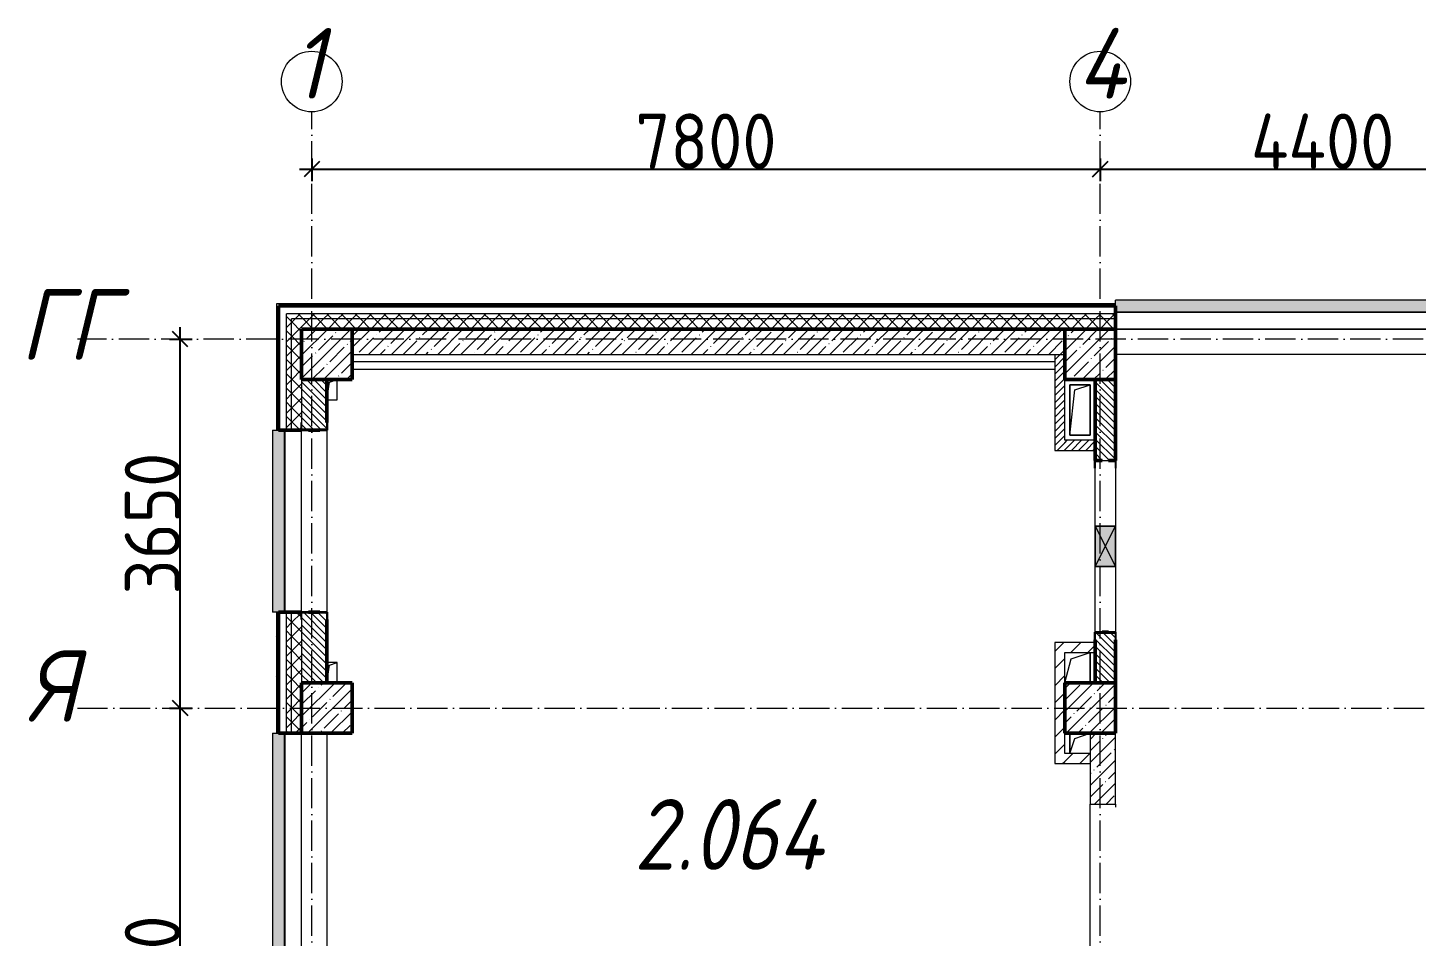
# Model space of a CAD drawing. Header units: millimetres. Extents: x -12989 to 629078, y -109036 to 555275.
# Drawn here: x 511409 to 525144, y 132507 to 141497 of the extents above; entities that cross this region are included whole.
import ezdxf

# ---------------------------------------------------------------- set-up
doc = ezdxf.new("R2010")
doc.units = ezdxf.units.MM
doc.linetypes.add('50_200_ШТРИХ_1Т_ш5_п1_п1_', pattern=[700, 500, -100, 0, -100])
for name, color, linetype, lineweight in [('A-____-____-DIMS', 7, 'Continuous', 9), ('A-DETL-____-OTLN-4', 7, 'Continuous', 18), ('A-DETL-GENF-OTLN', 7, 'Continuous', 9), ('A-FLOR-____-OTLN', 7, 'Continuous', 9), ('A-GENM-____-MCUT', 7, 'Continuous', 25), ('A-GENM-____-OTLN', 7, 'Continuous', 9), ('A-GENM-____-OTLN-1', 7, 'Continuous', 25), ('A-GLAZ-____-OTLN', 7, 'Continuous', 9), ('A-WALL-____-MCUT-1', 7, 'Continuous', 9), ('A-WALL-____-MCUT-2', 7, 'Continuous', 50), ('A-WALL-____-MCUT-3', 7, 'Continuous', 9), ('A-WALL-____-OTLN', 7, 'Continuous', 9), ('A-WALL-____-PATT-1', 7, 'Continuous', 9), ('A-WALL-FNSH-MCUT-1', 7, 'Continuous', 9), ('I-WALL-____-OTLN', 7, 'Continuous', 9), ('S-COLS-____-MCUT', 7, 'Continuous', 50), ('S-COLS-____-OTLN', 7, 'Continuous', 9), ('S-GRID-____-IDEN', 7, 'Continuous', 9), ('S-GRID-____-OTLN-1', 7, '50_200_ШТРИХ_1Т_ш5_п1_п1_', 9), ('Марки помещений', 7, 'Continuous', 9)]:
    doc.layers.add(name, color=color, linetype=linetype, lineweight=lineweight)
doc.layers.add('A-GLAZ-____-OTLN-1', color=7, linetype='Continuous', lineweight=9, true_color=0xc0c0c0)
doc.styles.add('ISOCPEUR_I', font='isocpeui.ttf', dxfattribs={"width": 0.9, "height": 2.5})
doc.styles.add('ISOCPEUR_I_3', font='isocpeui.ttf', dxfattribs={"width": 0.85, "height": 2.2})
doc.styles.add('ISOCPEUR_I_9', font='isocpeui.ttf', dxfattribs={"width": 0.9, "height": 250})
doc.styles.add('СПДС', font='isocpeur.ttf', dxfattribs={"width": 0.9})
doc.dimstyles.new('ISO-2_5_0_9К_БОЛЬШОЙ_ОСИ', dxfattribs={"dimscale": 304.8, "dimtxt": 248.995294, "dimasz": 0.492126, "dimexe": 0.393701, "dimexo": 0, "dimgap": 0, "dimtad": 1, "dimdec": 0, "dimzin": 0, "dimdsep": 46, "dimtxsty": 'ISOCPEUR_I_9', "dimblk1": 'OBLIQUE', "dimblk2": 'OBLIQUE', "dimsah": 1, "dimcen": 0.09, "dimdle": 0.393701, "dimazin": 0, "dimtfac": 1, "dimtdec": 4, "dimtix": 1, "dimtmove": 0, "dimatfit": 3, "dimfxl": 1, "dimtvp": 1, "dimtolj": 1, "dimtzin": 0, "dimarcsym": 2})
pattern_1 = [(45, (516567.8, 90784.41), (-70.71068, 70.71068), []), (135, (516567.8, 90784.41), (-70.71068, -70.71068), [])]
pattern_2 = [(45, (516567.8, 90784.41), (-35.35534, 35.35534), [])]
pattern_3 = [(45, (516567.8, 90784.41), (-114.04925, 114.04925), []), (45, (516681.85, 90784.41), (-114.04925, 114.04925), [201.612, -40.322, 3.353, -36.97])]
pattern_4 = [(135, (516567.8, 90784.41), (-35.35534, -35.35534), [])]
pattern_5 = [(45, (516567.8, 90784.41), (-84.8528, 84.8528), [])]
pattern_6 = [(45, (516567.8, 90784.41), (-85.53659, 85.53659), []), (45, (516624.82, 90784.41), (-85.53659, 85.53659), [])]

# ---------------------------------------------------------------- blocks, each defined once
blk = doc.blocks.new('BSC_Колонна _Прямоугольная - 500х500-V40-АР1_План отверстий 2 этажа в осях 1-64_А-ГГ')
at = {"layer": 'S-COLS-____-OTLN'}
h = blk.add_hatch(dxfattribs=at)
h.set_pattern_fill('FP_69', color=256, style=0, pattern_type=2)
h.set_pattern_definition([(45, (2200, -47481.04), (-114.04925, 114.04925), []), (45, (2314.05, -47481.04), (-114.04925, 114.04925), [201.613, -40.323, 3.353, -36.97])])
h.paths.add_polyline_path([(-250, -250), (250, -250), (250, 250), (-250, 250)], flags=0)
at = {"layer": 'S-COLS-____-MCUT'}
for p, q in [((250, 250), (-250, 250)), ((-250, 250), (-250, -250)), ((250, -250), (250, 250)), ((-250, -250), (250, -250))]:
    blk.add_line(p, q, dxfattribs=at)
blk = doc.blocks.new('BSC_Колонна _Прямоугольная - 500х500-V41-АР1_План отверстий 2 этажа в осях 1-64_А-ГГ')
at = {"layer": 'S-COLS-____-OTLN'}
h = blk.add_hatch(dxfattribs=at)
h.set_pattern_fill('FP_70', color=256, style=0, pattern_type=2)
h.set_pattern_definition([(45, (-5350, -47481.04), (-114.04925, 114.04925), []), (45, (-5235.95, -47481.04), (-114.04925, 114.04925), [201.613, -40.323, 3.353, -36.97])])
h.paths.add_polyline_path([(-250, -250), (250, -250), (250, 250), (-250, 250)], flags=0)
at = {"layer": 'S-COLS-____-MCUT'}
for p, q in [((250, 250), (-250, 250)), ((-250, 250), (-250, -250)), ((250, -250), (250, 250)), ((-250, -250), (250, -250))]:
    blk.add_line(p, q, dxfattribs=at)
blk = doc.blocks.new('BSC_Колонна _Прямоугольная - 500х500-V50-АР1_План отверстий 2 этажа в осях 1-64_А-ГГ')
at = {"layer": 'S-COLS-____-OTLN'}
h = blk.add_hatch(dxfattribs=at)
h.set_pattern_fill('FP_79', color=256, style=0, pattern_type=2)
h.set_pattern_definition([(45, (2200, -43981.04), (-114.04925, 114.04925), []), (45, (2314.05, -43981.04), (-114.04925, 114.04925), [201.613, -40.323, 3.353, -36.97])])
h.paths.add_polyline_path([(-250, -250), (250, -250), (250, 250), (-250, 250), (-250, -245)], flags=0)
at = {"layer": 'S-COLS-____-MCUT'}
for p, q in [((250, 250), (-250, 250)), ((-250, 250), (-250, -250)), ((250, -250), (250, 250)), ((-250, -250), (250, -250))]:
    blk.add_line(p, q, dxfattribs=at)
blk = doc.blocks.new('BSC_Колонна _Прямоугольная - 500х500-V51-АР1_План отверстий 2 этажа в осях 1-64_А-ГГ')
at = {"layer": 'S-COLS-____-OTLN'}
h = blk.add_hatch(dxfattribs=at)
h.set_pattern_fill('FP_80', color=256, style=0, pattern_type=2)
h.set_pattern_definition([(45, (-5350, -43981.04), (-114.04925, 114.04925), []), (45, (-5235.95, -43981.04), (-114.04925, 114.04925), [201.613, -40.323, 3.353, -36.97])])
h.paths.add_polyline_path([(-250, -250), (250, -250), (250, 250), (-250, 250)], flags=0)
at = {"layer": 'S-COLS-____-MCUT'}
for p, q in [((250, 250), (-250, 250)), ((-250, 250), (-250, -250)), ((250, -250), (250, 250)), ((-250, -250), (250, -250))]:
    blk.add_line(p, q, dxfattribs=at)
blk = doc.blocks.new('Отлив_СКБ - Отлив витража_120_НВФ-31885342-АР1_План отверстий 2 этажа в осях 1-64_А-ГГ')
at = {"layer": 'A-GLAZ-____-OTLN-1'}
for points in [[(0, 0), (0, -2), (7800, -2), (7800, 0), (2809, 0)], [(0, -2), (0, -120), (7800, -120), (7800, -2), (2809, -2)]]:
    blk.add_hatch(color=256, dxfattribs=at).paths.add_polyline_path(points, flags=0)
at = {"layer": 'A-GLAZ-____-OTLN'}
for p, q in [((0, 0), (7800, 0)), ((7800, -2), (0, -2)), ((0, -120), (0, -83)), ((0, -120), (7800, -120)), ((7800, -83), (7800, -120))]:
    blk.add_line(p, q, dxfattribs=at)
blk = doc.blocks.new('Фахверк_СКБ_Уголок - 250_2700-27497298-АР1_План отверстий 2 этажа в осях 1-64_А-ГГ')
at = {"layer": 'A-GENM-____-MCUT'}
for p, q in [((200, 181), (125, 181)), ((125, 181), (125, 106)), ((131, 106), (131, 175)), ((131, 175), (200, 175)), ((200, 175), (200, 181)), ((125, 106), (131, 106)), ((131, -6), (125, -6)), ((125, -6), (125, -81)), ((125, -81), (200, -81)), ((131, -75), (131, -6)), ((200, -75), (131, -75)), ((200, -81), (200, -75))]:
    blk.add_line(p, q, dxfattribs=at)
blk = doc.blocks.new('АР_Перемычка - АР_Перемычка-28448550-АР1_План отверстий 2 этажа в осях 1-64_А-ГГ')
at = {"layer": 'A-GENM-____-OTLN'}
blk.add_line((-350, -100), (-342, -100), dxfattribs=at)
blk = doc.blocks.new('154_Стойка_СКБ_Уголок - СМ-2480_200-28447058-АР1_План отверстий 2 этажа в осях 1-64_А-ГГ')
at = {"layer": 'A-GENM-____-MCUT'}
for p, q in [((125, 156), (125, 81)), ((200, 156), (125, 156)), ((131, 81), (131, 150)), ((131, 150), (200, 150)), ((200, 150), (200, 156)), ((125, 81), (131, 81)), ((131, 19), (125, 19)), ((125, 19), (125, -56)), ((131, -50), (131, 19)), ((125, -56), (200, -56)), ((200, -50), (131, -50)), ((200, -56), (200, -50))]:
    blk.add_line(p, q, dxfattribs=at)
blk = doc.blocks.new('Стойка_Влож_Полоса боковая - Полоса-28346330-АР1_План отверстий 2 этажа в осях 1-64_А-ГГ')
at = {"layer": 'A-GENM-____-OTLN'}
for p, q in [((-5, -31), (-5, 31)), ((0, 31), (0, -31))]:
    blk.add_line(p, q, dxfattribs=at)
blk = doc.blocks.new('Стойка_Влож_Уголок - Уголок-28346305-АР1_План отверстий 2 этажа в осях 1-64_А-ГГ')
at = {"layer": 'A-GENM-____-MCUT'}
for p, q in [((75, 75), (0, 75)), ((0, 0), (6, 0)), ((6, 69), (75, 69)), ((6, 0), (6, 69)), ((75, 69), (75, 75))]:
    blk.add_line(p, q, dxfattribs=at)
blk = doc.blocks.new('Стойка_Влож_Уголок - Уголок-28346304-АР1_План отверстий 2 этажа в осях 1-64_А-ГГ')
at = {"layer": 'A-GENM-____-MCUT'}
for p, q in [((6, 0), (0, 0)), ((6, -69), (6, 0)), ((0, -75), (75, -75)), ((75, -69), (6, -69)), ((75, -75), (75, -69))]:
    blk.add_line(p, q, dxfattribs=at)
blk = doc.blocks.new('Фахверк_СКБ_Уголок - 200_3960-28268576-АР1_План отверстий 2 этажа в осях 1-64_А-ГГ')
at = {"layer": 'A-GENM-____-MCUT'}
for p, q in [((200, 156), (125, 156)), ((125, 156), (125, 81)), ((131, 81), (131, 150)), ((131, 150), (200, 150)), ((200, 150), (200, 156)), ((125, 81), (131, 81)), ((131, 19), (125, 19)), ((125, 19), (125, -56)), ((131, -50), (131, 19)), ((125, -56), (200, -56)), ((200, -50), (131, -50)), ((200, -56), (200, -50))]:
    blk.add_line(p, q, dxfattribs=at)
blk = doc.blocks.new('AR_Отверстие прямоугольное _в плите_ - AR_Отверстие прямоугольное _в плите_-V154-АР1_План отверстий 2 этажа в осях 1-64_А-ГГ')
at = {"layer": 'A-GENM-____-OTLN'}
for p, q in [((100, 250), (-100, 250)), ((-100, 250), (-100, -250)), ((-100, -250), (-50, 200)), ((-50, 200), (100, 250)), ((100, -250), (100, 250)), ((-100, -250), (100, -250))]:
    blk.add_line(p, q, dxfattribs=at)
blk = doc.blocks.new('AR_Отверстие прямоугольное _в плите_ - AR_Отверстие прямоугольное _в плите_-30510733-АР1_План отверстий 2 этажа в осях 1-64_А-ГГ')
at = {"layer": 'A-GENM-____-OTLN'}
for p, q in [((-50, -100), (-25, 75)), ((-25, 75), (50, 100)), ((50, -100), (50, 100)), ((-50, -100), (50, -100))]:
    blk.add_line(p, q, dxfattribs=at)
blk = doc.blocks.new('AR_Отверстие прямоугольное _в плите_ - AR_Отверстие прямоугольное _в плите_-V158-АР1_План отверстий 2 этажа в осях 1-64_А-ГГ')
at = {"layer": 'A-GENM-____-OTLN'}
for p, q in [((50, 100), (-50, 100)), ((-50, -100), (-25, 75)), ((-25, 75), (50, 100)), ((50, -100), (50, 100))]:
    blk.add_line(p, q, dxfattribs=at)
blk = doc.blocks.new('AR_Отверстие прямоугольное _в плите_ - AR_Отверстие прямоугольное _в плите_-V187-АР1_План отверстий 2 этажа в осях 1-64_А-ГГ')
at = {"layer": 'A-GENM-____-OTLN'}
for p, q in [((-100, 100), (-100, -100)), ((-100, -100), (-50, 50)), ((-50, 50), (100, 100))]:
    blk.add_line(p, q, dxfattribs=at)
blk = doc.blocks.new('AR_Отверстие прямоугольное _в плите_ - AR_Отверстие прямоугольное _в плите_-30552590-АР1_План отверстий 2 этажа в осях 1-64_А-ГГ')
at = {"layer": 'A-GENM-____-OTLN'}
for p, q in [((-63, 88), (125, 150)), ((125, -150), (125, 150)), ((-125, -150), (-63, 88))]:
    blk.add_line(p, q, dxfattribs=at)
blk = doc.blocks.new('Отлив_СКБ - Отлив витража_120_НВФ-31885689-АР1_План отверстий 2 этажа в осях 1-64_А-ГГ')
at = {"layer": 'A-GLAZ-____-OTLN-1'}
for points in [[(1800, 2), (1800, 120), (0, 120), (0, 2), (1103, 2)], [(1103, 0), (1800, 0), (1800, 2), (0, 2), (0, 0)]]:
    blk.add_hatch(color=256, dxfattribs=at).paths.add_polyline_path(points, flags=0)
at = {"layer": 'A-GLAZ-____-OTLN'}
for p, q in [((0, 83), (0, 120)), ((1800, 120), (0, 120)), ((0, 2), (1800, 2)), ((1800, 120), (1800, 83)), ((1800, 0), (0, 0))]:
    blk.add_line(p, q, dxfattribs=at)
blk = doc.blocks.new('Отлив_СКБ - Отлив витража_120_НВФ-31886035-АР1_План отверстий 2 этажа в осях 1-64_А-ГГ')
at = {"layer": 'A-GLAZ-____-OTLN-1'}
for points in [[(0, 120), (0, 2), (4800, 2), (4800, 120), (3085, 120)], [(0, 2), (0, 0), (4800, 0), (4800, 2), (3085, 2)]]:
    blk.add_hatch(color=256, dxfattribs=at).paths.add_polyline_path(points, flags=0)
at = {"layer": 'A-GLAZ-____-OTLN'}
for p, q in [((0, 83), (0, 120)), ((4800, 120), (0, 120)), ((0, 2), (4800, 2)), ((4800, 120), (4800, 83)), ((4800, 0), (0, 0))]:
    blk.add_line(p, q, dxfattribs=at)
blk = doc.blocks.new('AR_Отверстие прямоугольное _в стене__БезПР - AR_Отверстие прямоугольное _в стене__БезПР-36428632-АР1_План отверстий 2 этажа в осях 1-64_А-ГГ')
at = {"layer": 'A-GLAZ-____-OTLN'}
blk.add_hatch(color=256, dxfattribs=at).paths.add_polyline_path([(-200, -100), (200, -100), (200, 100), (-200, 100)], flags=0)
at = {"layer": 'A-DETL-GENF-OTLN'}
for p, q in [((-200, -100), (-200, 100)), ((-200, 100), (200, 100)), ((200, 100), (-200, -100)), ((-200, 100), (200, -100)), ((200, 100), (-200, 100)), ((-200, 100), (-200, -100)), ((200, 100), (200, -100)), ((200, -100), (200, 100)), ((200, -100), (-200, -100)), ((-200, -100), (200, -100))]:
    blk.add_line(p, q, dxfattribs=at)
at = {"layer": 'A-GLAZ-____-OTLN'}
blk.add_line((200, 100), (-200, 100), dxfattribs=at)
blk = doc.blocks.new('Ось сетки - Круг_Ø6_00__ISO-2_5_0_9K_-25732049-АР1_План отверстий 2 этажа в осях 1-64_А-ГГ')
at = {"layer": 'S-GRID-____-IDEN'}
blk.add_circle((0, 0), 3, dxfattribs=at)
blk = doc.blocks.new('_Oblique')
at = {"color": 0, "linetype": 'ByBlock', "lineweight": -2}
blk.add_line((-0.5, -0.5), (0.5, 0.5), dxfattribs=at)
blk = doc.blocks.new('*D2955')
at = {"layer": 'A-____-____-DIMS', "color": 0, "lineweight": -2, "transparency": 16777216}
for p, q in [((280119, -48502), (280119, -42762)), ((280013, -42882), (280239, -42882)), ((280013, -48382), (280239, -48382))]:
    blk.add_line(p, q, dxfattribs=at)
at = {"layer": 'Defpoints', "color": 0, "transparency": 16777216}
for p in [(280013, -42882), (280119, -42882), (280013, -48382)]:
    blk.add_point(p, dxfattribs=at)
at = {"layer": 'A-____-____-DIMS', "color": 0, "lineweight": -2, "transparency": 16777216, "xscale": 150, "yscale": 150, "zscale": 150}
for p, rotation in [((280119, -42882), 90), ((280119, -48382), 270)]:
    blk.add_blockref('_Oblique', p, dxfattribs=dict(at, rotation=rotation))
at = {"layer": 'A-____-____-DIMS', "color": 0, "transparency": 16777216, "insert": (279845, -45632), "char_height": 548.6, "attachment_point": 5, "rotation": 90, "style": 'СПДС'}
blk.add_mtext('\\A1;5500', dxfattribs=at)
blk = doc.blocks.new('*D2956')
at = {"layer": 'A-____-____-DIMS', "color": 0, "lineweight": -2, "transparency": 16777216}
for p, q in [((280119, -43002), (280119, -39112)), ((280013, -39232), (280239, -39232)), ((280013, -42882), (280239, -42882))]:
    blk.add_line(p, q, dxfattribs=at)
at = {"layer": 'Defpoints', "color": 0, "transparency": 16777216}
for p in [(280013, -39232), (280119, -39232), (280013, -42882)]:
    blk.add_point(p, dxfattribs=at)
at = {"layer": 'A-____-____-DIMS', "color": 0, "lineweight": -2, "transparency": 16777216, "xscale": 150, "yscale": 150, "zscale": 150}
for p, rotation in [((280119, -39232), 90), ((280119, -42882), 270)]:
    blk.add_blockref('_Oblique', p, dxfattribs=dict(at, rotation=rotation))
at = {"layer": 'A-____-____-DIMS', "color": 0, "transparency": 16777216, "insert": (279845, -41057), "char_height": 548.6, "attachment_point": 5, "rotation": 90, "style": 'СПДС'}
blk.add_mtext('\\A1;3650', dxfattribs=at)
blk = doc.blocks.new('*D2980')
at = {"layer": 'A-____-____-DIMS', "color": 0, "lineweight": -2, "transparency": 16777216}
for p, q in [((281421, -37443), (281421, -37669)), ((289221, -37443), (289221, -37669)), ((281301, -37549), (289341, -37549))]:
    blk.add_line(p, q, dxfattribs=at)
at = {"layer": 'Defpoints', "color": 0, "transparency": 16777216}
for p in [(281421, -37443), (289221, -37443), (289221, -37549)]:
    blk.add_point(p, dxfattribs=at)
at = {"layer": 'A-____-____-DIMS', "color": 0, "lineweight": -2, "transparency": 16777216, "xscale": 150, "yscale": 150, "zscale": 150, "rotation": 180}
blk.add_blockref('_Oblique', (281421, -37549), dxfattribs=at)
at = {"layer": 'A-____-____-DIMS', "color": 0, "lineweight": -2, "transparency": 16777216, "xscale": 150, "yscale": 150, "zscale": 150}
blk.add_blockref('_Oblique', (289221, -37549), dxfattribs=at)
at = {"layer": 'A-____-____-DIMS', "color": 0, "transparency": 16777216, "insert": (285321, -37274), "char_height": 548.6, "attachment_point": 5, "style": 'СПДС'}
blk.add_mtext('\\A1;7800', dxfattribs=at)
blk = doc.blocks.new('*D2981')
at = {"layer": 'A-____-____-DIMS', "color": 0, "lineweight": -2, "transparency": 16777216}
for p, q in [((289221, -37443), (289221, -37669)), ((293621, -37443), (293621, -37669)), ((289101, -37549), (293741, -37549))]:
    blk.add_line(p, q, dxfattribs=at)
at = {"layer": 'Defpoints', "color": 0, "transparency": 16777216}
for p in [(289221, -37443), (293621, -37443), (293621, -37549)]:
    blk.add_point(p, dxfattribs=at)
at = {"layer": 'A-____-____-DIMS', "color": 0, "lineweight": -2, "transparency": 16777216, "xscale": 150, "yscale": 150, "zscale": 150, "rotation": 180}
blk.add_blockref('_Oblique', (289221, -37549), dxfattribs=at)
at = {"layer": 'A-____-____-DIMS', "color": 0, "lineweight": -2, "transparency": 16777216, "xscale": 150, "yscale": 150, "zscale": 150}
blk.add_blockref('_Oblique', (293621, -37549), dxfattribs=at)
at = {"layer": 'A-____-____-DIMS', "color": 0, "transparency": 16777216, "insert": (291421, -37274), "char_height": 548.6, "attachment_point": 5, "style": 'СПДС'}
blk.add_mtext('\\A1;4400', dxfattribs=at)
blk = doc.blocks.new('3эт')
at = {"layer": 'S-GRID-____-OTLN-1', "color": 251, "ltscale": 0.6, "true_color": 0x636466}
for p, q in [((281420.7, -91346.1), (281420.7, -36982.5)), ((289220.7, -91346.1), (289220.7, -36982.5)), ((310478.4, -39232.4), (279101.9, -39232.4)), ((279101.9, -42882.4), (310478.4, -42882.4))]:
    blk.add_line(p, q, dxfattribs=at)
at = {"layer": 'S-GRID-____-IDEN', "char_height": 700, "attachment_point": 1, "style": 'ISOCPEUR_I'}
for s, insert, width in [('\\fISOCPEUR|b0|i1|c204|p34|;\\W.9;1', (281225.7, -36152.7), 144.304), ('\\fISOCPEUR|b0|i1|c204|p34|;\\W.9;4', (288992.8, -36152.7), 223.671), ('ГГ', (278537.6, -38735.4), 404.05), ('\\fISOCPEUR|b0|i1|c204|p34|;\\W.9;Я', (278606.7, -42314.8), 223.671)]:
    blk.add_mtext(s, dxfattribs=dict(at, insert=insert, width=width))
at = {"layer": 'A-____-____-DIMS'}
for base, p1, p2, override, picture, middle in [((289220.7, -37548.7), (281420.7, -37442.6), (289220.7, -37442.6), {"dimtxt": 1.8, "dimpost": '<>', "dimtxsty": 'СПДС', "dimfxl": 7800}, '*D2980', (285320.7, -37274.4)), ((293620.7, -37548.7), (289220.7, -37442.6), (293620.7, -37442.6), {"dimtxt": 1.8, "dimpost": '<>', "dimtxsty": 'СПДС', "dimfxl": 4400}, '*D2981', (291420.7, -37274.4))]:
    dim = blk.add_linear_dim(base=base, p1=p1, p2=p2, dimstyle='ISO-2_5_0_9К_БОЛЬШОЙ_ОСИ', override=override, dxfattribs=at)
    dim.commit()
    dim.dimension.update_dxf_attribs({"geometry": picture, "text_midpoint": middle})
for base, p1, p2, override, picture, middle in [((280119.3, -39232.4), (280013.2, -42882.4), (280013.2, -39232.4), {"dimtxt": 1.8, "dimpost": '<>', "dimtxsty": 'СПДС', "dimfxl": 3650}, '*D2956', (279845, -41057.4)), ((280119.3, -42882.4), (280013.2, -48382.4), (280013.2, -42882.4), {"dimtxt": 1.8, "dimpost": '<>', "dimtxsty": 'СПДС', "dimfxl": 5500}, '*D2955', (279845, -45632.4))]:
    dim = blk.add_linear_dim(base=base, p1=p1, p2=p2, angle=90, dimstyle='ISO-2_5_0_9К_БОЛЬШОЙ_ОСИ', override=override, dxfattribs=at)
    dim.commit()
    dim.dimension.update_dxf_attribs({"geometry": picture, "text_midpoint": middle})

msp = doc.modelspace()

# ---------------------------------------------------------------- hatches: boundary and pattern name
at = {"layer": 'A-WALL-____-PATT-1'}
h = msp.add_hatch(dxfattribs=at)
h.set_pattern_fill('FP_3', color=256, style=0, pattern_type=2)
h.set_pattern_definition(pattern_6)
h.paths.add_polyline_path([(513887.7976, 122845.4504), (513887.7976, 123865.4504), (513867.7976, 123865.4504), (513867.7976, 122845.4504)], flags=0)
h.paths.add_polyline_path([(513867.7976, 125665.4504), (513887.7976, 125665.4504), (513887.7976, 126790.4504), (513867.7976, 126790.4504), (513867.7976, 125920.0768)], flags=0)
h.paths.add_polyline_path([(513887.7976, 128590.4504), (513887.7976, 129715.4504), (513867.7976, 129715.4504), (513867.7976, 128590.4504)], flags=0)
h.paths.add_polyline_path([(513887.7976, 134515.4504), (513887.7976, 135715.4504), (513867.7976, 135715.4504), (513867.7976, 134515.4504)], flags=0)
h.paths.add_polyline_path([(513867.7976, 137515.4504), (513887.7976, 137515.4504), (513887.7976, 138765.4504), (513867.7976, 138765.4504), (513867.7976, 137959.9928)], flags=0)
h = msp.add_hatch(dxfattribs=at)
h.set_pattern_fill('FP_3', color=256, style=0, pattern_type=2)
h.set_pattern_definition(pattern_6)
h.paths.add_polyline_path([(540347.7976, 138745.4504), (540347.7976, 138765.4504), (532167.7976, 138765.4504), (532167.7976, 138745.4504), (537763.6795, 138745.4504)], flags=0)
h.paths.add_polyline_path([(531167.7976, 138745.4504), (531167.7976, 138765.4504), (529967.7976, 138765.4504), (529967.7976, 138745.4504), (530693.8223, 138745.4504)], flags=0)
h.paths.add_polyline_path([(522167.7976, 138745.4504), (522167.7976, 138765.4504), (513887.7976, 138765.4504), (513887.7976, 138745.4504), (521856.5009, 138745.4504)], flags=0)
h = msp.add_hatch(dxfattribs=at)
h.set_pattern_fill('FP_1', color=256, style=0, pattern_type=2)
h.set_pattern_definition(pattern_1)
h.paths.add_polyline_path([(514017.7976, 123015.4504), (514017.7976, 123865.4504), (513967.7976, 123865.4504), (513967.7976, 123015.4504)], flags=0)
h.paths.add_polyline_path([(514017.7976, 125665.4504), (514017.7976, 126790.4504), (513967.7976, 126790.4504), (513967.7976, 125665.4504)], flags=0)
h.paths.add_polyline_path([(514017.7976, 128590.4504), (514017.7976, 129715.4504), (513967.7976, 129715.4504), (513967.7976, 128590.4504)], flags=0)
h.paths.add_polyline_path([(514017.7976, 134515.4504), (514017.7976, 135715.4504), (513967.7976, 135715.4504), (513967.7976, 134515.4504)], flags=0)
h.paths.add_polyline_path([(514017.7976, 137515.4504), (514017.7976, 138665.4504), (513967.7976, 138665.4504), (513967.7976, 137515.4504)], flags=0)
h = msp.add_hatch(dxfattribs=at)
h.set_pattern_fill('FP_1', color=256, style=0, pattern_type=2)
h.set_pattern_definition(pattern_1)
h.paths.add_polyline_path([(540217.7976, 138615.4504), (540267.7976, 138615.4504), (540267.7976, 138665.4504), (532167.7976, 138665.4504), (532167.7976, 138615.4504), (537763.6795, 138615.4504)], flags=0)
h.paths.add_polyline_path([(531167.7976, 138615.4504), (531167.7976, 138665.4504), (529967.7976, 138665.4504), (529967.7976, 138615.4504), (530693.8223, 138615.4504)], flags=0)
h.paths.add_polyline_path([(521856.5009, 138615.4504), (522167.7976, 138615.4504), (522167.7976, 138665.4504), (514017.7976, 138665.4504), (514017.7976, 138615.4504), (520089.0366, 138615.4504)], flags=0)
h = msp.add_hatch(dxfattribs=at)
h.set_pattern_fill('FP_1', color=256, style=0, pattern_type=2)
h.set_pattern_definition(pattern_1)
h.paths.add_polyline_path([(514117.7976, 123015.4504), (514117.7976, 123790.4504), (514111.7976, 123790.4504), (514111.7976, 123865.4504), (514017.7976, 123865.4504), (514017.7976, 123015.4504)], flags=0)
h.paths.add_polyline_path([(514017.7976, 125665.4504), (514111.7976, 125665.4504), (514111.7976, 125740.4504), (514117.7976, 125740.4504), (514117.7976, 126715.4504), (514111.7976, 126715.4504), (514111.7976, 126790.4504), (514017.7976, 126790.4504), (514017.7976, 125920.0768)], flags=0)
h.paths.add_polyline_path([(514017.7976, 128590.4504), (514111.7976, 128590.4504), (514111.7976, 128665.4504), (514117.7976, 128665.4504), (514117.7976, 129640.4504), (514111.7976, 129640.4504), (514111.7976, 129715.4504), (514017.7976, 129715.4504), (514017.7976, 128596.4504)], flags=0)
h.paths.add_polyline_path([(514117.7976, 134515.4504), (514117.7976, 135640.4504), (514111.7976, 135640.4504), (514111.7976, 135715.4504), (514017.7976, 135715.4504), (514017.7976, 134515.4504)], flags=0)
h.paths.add_polyline_path([(514017.7976, 137515.4504), (514111.7976, 137515.4504), (514111.7976, 137590.4504), (514117.7976, 137590.4504), (514117.7976, 138615.4504), (514017.7976, 138615.4504), (514017.7976, 137959.9928)], flags=0)
h = msp.add_hatch(dxfattribs=at)
h.set_pattern_fill('FP_1', color=256, style=0, pattern_type=2)
h.set_pattern_definition(pattern_1)
h.paths.add_polyline_path([(540117.7976, 138515.4504), (540217.7976, 138515.4504), (540217.7976, 138615.4504), (532167.7976, 138615.4504), (532167.7976, 138515.4504), (537763.6795, 138515.4504)], flags=0)
h.paths.add_polyline_path([(531167.7976, 138515.4504), (531167.7976, 138615.4504), (529967.7976, 138615.4504), (529967.7976, 138521.4504), (530042.7976, 138521.4504), (530042.7976, 138515.4504), (530693.8223, 138515.4504)], flags=0)
h.paths.add_polyline_path([(522167.7976, 138515.4504), (522167.7976, 138615.4504), (514117.7976, 138615.4504), (514117.7976, 138515.4504), (521856.5009, 138515.4504)], flags=0)
h = msp.add_hatch(dxfattribs=at)
h.set_pattern_fill('FP_25', color=256, style=0, pattern_type=2)
h.set_pattern_definition(pattern_3)
h.paths.add_polyline_path([(521667.7976, 138265.4504), (521667.7976, 138515.4504), (514617.7976, 138515.4504), (514617.7976, 138265.4504), (520089.0366, 138265.4504)], flags=0)
h = msp.add_hatch(dxfattribs=at)
h.set_pattern_fill('FP_5', color=256, style=0, pattern_type=2)
h.set_pattern_definition(pattern_2)
h.paths.add_polyline_path([(521667.7976, 137315.4504), (521667.7976, 138265.4504), (521567.7976, 138265.4504), (521567.7976, 137315.4504)], flags=0)
h = msp.add_hatch(dxfattribs=at)
h.set_pattern_fill('FP_6', color=256, style=0, pattern_type=2)
h.set_pattern_definition(pattern_4)
h.paths.add_polyline_path([(514367.7976, 135015.4504), (514367.7976, 135709.4504), (514298.7976, 135709.4504), (514298.7976, 135715.4504), (514186.7976, 135715.4504), (514186.7976, 135709.4504), (514117.7976, 135709.4504), (514117.7976, 135015.4504)], flags=0)
h.paths.add_polyline_path([(514298.7976, 137515.4504), (514298.7976, 137521.4504), (514367.7976, 137521.4504), (514367.7976, 138015.4504), (514117.7976, 138015.4504), (514117.7976, 137521.4504), (514186.7976, 137521.4504), (514186.7976, 137515.4504)], flags=0)
h = msp.add_hatch(dxfattribs=at)
h.set_pattern_fill('FP_6', color=256, style=0, pattern_type=2)
h.set_pattern_definition(pattern_4)
h.paths.add_polyline_path([(522036.7976, 135015.4504), (522167.7976, 135015.4504), (522167.7976, 135509.4504), (522098.7976, 135509.4504), (522098.7976, 135515.4504), (522036.7976, 135515.4504), (522036.7976, 135509.4504), (521967.7976, 135509.4504), (521967.7976, 135015.4504)], flags=0)
h.paths.add_polyline_path([(522036.7976, 137215.4504), (522167.7976, 137215.4504), (522167.7976, 138015.4504), (521967.7976, 138015.4504), (521967.7976, 137215.4504), (522007.7976, 137215.4504)], flags=0)
h = msp.add_hatch(dxfattribs=at)
h.set_pattern_fill('FP_5', color=256, style=0, pattern_type=2)
h.set_pattern_definition(pattern_2)
h.paths.add_polyline_path([(521667.7976, 137315.4504), (521967.7976, 137315.4504), (521967.7976, 137415.4504), (521667.7976, 137415.4504)], flags=0)
h = msp.add_hatch(dxfattribs=at)
h.set_pattern_fill('FP_4', color=256, style=0, pattern_type=2)
h.set_pattern_definition(pattern_5)
h.paths.add_polyline_path([(521567.7976, 134215.4504), (521667.7976, 134215.4504), (521667.7976, 135415.4504), (521567.7976, 135415.4504), (521567.7976, 134515.4504)], flags=0)
h = msp.add_hatch(dxfattribs=at)
h.set_pattern_fill('FP_4', color=256, style=0, pattern_type=2)
h.set_pattern_definition(pattern_5)
h.paths.add_polyline_path([(521967.7976, 135315.4504), (521967.7976, 135415.4504), (521667.7976, 135415.4504), (521667.7976, 135315.4504)], flags=0)
h = msp.add_hatch(dxfattribs=at)
h.set_pattern_fill('FP_25', color=256, style=0, pattern_type=2)
h.set_pattern_definition(pattern_3)
h.paths.add_polyline_path([(522167.7976, 129515.4504), (522167.7976, 132015.4504), (521917.7976, 132015.4504), (521917.7976, 129515.4504)], flags=0)
h.paths.add_polyline_path([(521917.7976, 133815.4504), (522167.7976, 133815.4504), (522167.7976, 134515.4504), (521917.7976, 134515.4504)], flags=0)
h = msp.add_hatch(dxfattribs=at)
h.set_pattern_fill('FP_4', color=256, style=0, pattern_type=2)
h.set_pattern_definition(pattern_5)
h.paths.add_polyline_path([(521917.7976, 134215.4504), (521917.7976, 134315.4504), (521667.7976, 134315.4504), (521667.7976, 134215.4504)], flags=0)

# ---------------------------------------------------------------- linework, layer by layer
at = {"layer": 'A-DETL-____-OTLN-4'}
for p, q in [((521567.7976, 138190.4504), (514617.7976, 138190.4504)), ((521567.7976, 138115.4504), (514617.7976, 138115.4504))]:
    msp.add_line(p, q, dxfattribs=at)
at = {"layer": 'A-FLOR-____-OTLN'}
for p, q in [((521717.7976, 137965.4504), (521917.7976, 137965.4504)), ((521717.7976, 137465.4504), (521717.7976, 137965.4504)), ((521917.7976, 137965.4504), (521917.7976, 137465.4504)), ((521917.7976, 137465.4504), (521717.7976, 137465.4504)), ((521917.7976, 135315.4504), (521917.7976, 135015.4504)), ((521717.7976, 134315.4504), (521717.7976, 134515.4504))]:
    msp.add_line(p, q, dxfattribs=at)
at = {"layer": 'A-WALL-____-MCUT-1'}
for p, q in [((521667.7976, 138515.4504), (514617.7976, 138515.4504)), ((514617.7976, 138265.4504), (521667.7976, 138265.4504)), ((521917.7976, 134515.4504), (521917.7976, 133815.4504)), ((522167.7976, 133815.4504), (522167.7976, 134515.4504)), ((521917.7976, 133815.4504), (522167.7976, 133815.4504))]:
    msp.add_line(p, q, dxfattribs=at)
at = {"layer": 'A-WALL-____-MCUT-2'}
for p, q in [((522167.7976, 138745.4504), (513887.7976, 138745.4504)), ((513887.7976, 138745.4504), (513887.7976, 137515.4504)), ((522167.7976, 138515.4504), (522167.7976, 138745.4504)), ((514617.7976, 138515.4504), (521667.7976, 138515.4504)), ((514367.7976, 137590.4504), (514367.7976, 138015.4504)), ((521967.7976, 138015.4504), (521967.7976, 137215.4504)), ((522167.7976, 137215.4504), (522167.7976, 138015.4504)), ((513887.7976, 137515.4504), (514111.7976, 137515.4504)), ((514186.7976, 137515.4504), (514298.7976, 137515.4504)), ((514111.7976, 135715.4504), (513887.7976, 135715.4504)), ((513887.7976, 135715.4504), (513887.7976, 134515.4504)), ((514298.7976, 135715.4504), (514186.7976, 135715.4504)), ((514367.7976, 135015.4504), (514367.7976, 135640.4504)), ((521967.7976, 135440.4504), (521967.7976, 135015.4504)), ((522098.7976, 135515.4504), (522036.7976, 135515.4504)), ((522167.7976, 135015.4504), (522167.7976, 135440.4504)), ((513887.7976, 134515.4504), (514117.7976, 134515.4504))]:
    msp.add_line(p, q, dxfattribs=at)
at = {"layer": 'A-WALL-____-MCUT-3'}
for p, q in [((513967.7976, 137515.4504), (513967.7976, 138665.4504)), ((522167.7976, 138665.4504), (513967.7976, 138665.4504)), ((522167.7976, 138615.4504), (514017.7976, 138615.4504)), ((514017.7976, 137515.4504), (514017.7976, 138615.4504)), ((514117.7976, 138015.4504), (514117.7976, 137590.4504)), ((513967.7976, 134515.4504), (513967.7976, 135715.4504)), ((514017.7976, 134515.4504), (514017.7976, 135715.4504)), ((514117.7976, 135640.4504), (514117.7976, 135015.4504))]:
    msp.add_line(p, q, dxfattribs=at)
at = {"layer": 'A-WALL-____-OTLN'}
for p, q in [((526167.7976, 138515.4504), (522167.7976, 138515.4504)), ((522167.7976, 138515.4504), (526167.7976, 138515.4504)), ((526167.7976, 138265.4504), (522167.7976, 138265.4504)), ((514117.7976, 135715.4504), (514117.7976, 137515.4504)), ((514367.7976, 137515.4504), (514367.7976, 135715.4504)), ((514117.7976, 129715.4504), (514117.7976, 134515.4504)), ((514367.7976, 134515.4504), (514367.7976, 129715.4504)), ((521917.7976, 132015.4504), (521917.7976, 133815.4504)), ((522167.7976, 133815.4504), (522167.7976, 133785.4504))]:
    msp.add_line(p, q, dxfattribs=at)
at = {"layer": 'A-WALL-FNSH-MCUT-1'}
for p, q in [((513867.7976, 138765.4504), (513867.7976, 137515.4504)), ((522167.7976, 138765.4504), (513867.7976, 138765.4504)), ((513887.7976, 138745.4504), (522167.7976, 138745.4504)), ((522167.7976, 138745.4504), (522167.7976, 138765.4504)), ((521567.7976, 138265.4504), (521567.7976, 137315.4504)), ((521667.7976, 137415.4504), (521667.7976, 138015.4504)), ((513867.7976, 137515.4504), (513887.7976, 137515.4504)), ((521967.7976, 137415.4504), (521667.7976, 137415.4504)), ((521567.7976, 137315.4504), (521967.7976, 137315.4504)), ((513867.7976, 135715.4504), (513867.7976, 134515.4504)), ((513887.7976, 135715.4504), (513867.7976, 135715.4504)), ((521567.7976, 135415.4504), (521567.7976, 134215.4504)), ((521967.7976, 135415.4504), (521567.7976, 135415.4504)), ((521667.7976, 135015.4504), (521667.7976, 135315.4504)), ((521667.7976, 135315.4504), (521967.7976, 135315.4504)), ((513867.7976, 134515.4504), (513887.7976, 134515.4504)), ((521667.7976, 134315.4504), (521667.7976, 134515.4504)), ((521567.7976, 134215.4504), (521917.7976, 134215.4504)), ((521917.7976, 134315.4504), (521667.7976, 134315.4504))]:
    msp.add_line(p, q, dxfattribs=at)
at = {"layer": 'I-WALL-____-OTLN'}
for p, q in [((521967.7976, 136565.4504), (521967.7976, 137140.4504)), ((522167.7976, 137140.4504), (522167.7976, 136565.4504)), ((521967.7976, 135515.4504), (521967.7976, 136165.4504)), ((522167.7976, 136165.4504), (522167.7976, 135515.4504))]:
    msp.add_line(p, q, dxfattribs=at)

# ---------------------------------------------------------------- block references
msp.add_blockref('3эт', (232797.0902, 177647.8646))
at = {"layer": 'A-GENM-____-OTLN'}
for name, p in [('AR_Отверстие прямоугольное _в плите_ - AR_Отверстие прямоугольное _в плите_-30510733-АР1_План отверстий 2 этажа в осях 1-64_А-ГГ', (514417.7976, 137915.4504)), ('AR_Отверстие прямоугольное _в плите_ - AR_Отверстие прямоугольное _в плите_-V154-АР1_План отверстий 2 этажа в осях 1-64_А-ГГ', (521817.7976, 137715.4504)), ('AR_Отверстие прямоугольное _в плите_ - AR_Отверстие прямоугольное _в плите_-30552590-АР1_План отверстий 2 этажа в осях 1-64_А-ГГ', (521792.7976, 135165.4504)), ('AR_Отверстие прямоугольное _в плите_ - AR_Отверстие прямоугольное _в плите_-V158-АР1_План отверстий 2 этажа в осях 1-64_А-ГГ', (514417.7976, 135115.4504)), ('AR_Отверстие прямоугольное _в плите_ - AR_Отверстие прямоугольное _в плите_-V187-АР1_План отверстий 2 этажа в осях 1-64_А-ГГ', (521817.7976, 134415.4504))]:
    msp.add_blockref(name, p, dxfattribs=at)
for name, p, rotation in [('АР_Перемычка - АР_Перемычка-28448550-АР1_План отверстий 2 этажа в осях 1-64_А-ГГ', (522067.7976, 137215.4504), 269.9999999999999), ('Стойка_Влож_Уголок - Уголок-28346305-АР1_План отверстий 2 этажа в осях 1-64_А-ГГ', (522036.7976, 137215.4504), 89.99999999999991), ('Стойка_Влож_Уголок - Уголок-28346304-АР1_План отверстий 2 этажа в осях 1-64_А-ГГ', (522098.7976, 137215.4504), 90.00000000000027), ('Стойка_Влож_Полоса боковая - Полоса-28346330-АР1_План отверстий 2 этажа в осях 1-64_А-ГГ', (522067.7976, 137215.4504), 89.99999999999991)]:
    msp.add_blockref(name, p, dxfattribs=dict(at, rotation=rotation))
at = {"layer": 'A-GENM-____-OTLN-1'}
for name, p, rotation in [('Фахверк_СКБ_Уголок - 250_2700-27497298-АР1_План отверстий 2 этажа в осях 1-64_А-ГГ', (514292.7976, 137390.4504), 89.99999999999991), ('154_Стойка_СКБ_Уголок - СМ-2480_200-28447058-АР1_План отверстий 2 этажа в осях 1-64_А-ГГ', (522017.7976, 137340.4504), 269.9999999999999), ('Фахверк_СКБ_Уголок - 250_2700-27497298-АР1_План отверстий 2 этажа в осях 1-64_А-ГГ', (514192.7976, 135840.4504), 269.9999999999999), ('Фахверк_СКБ_Уголок - 200_3960-28268576-АР1_План отверстий 2 этажа в осях 1-64_А-ГГ', (522017.7976, 135640.4504), 269.9999999999999)]:
    msp.add_blockref(name, p, dxfattribs=dict(at, rotation=rotation))
at = {"layer": 'A-GLAZ-____-OTLN'}
for name, p, rotation in [('Отлив_СКБ - Отлив витража_120_НВФ-31885342-АР1_План отверстий 2 этажа в осях 1-64_А-ГГ', (529967.7976, 138682.4504), 180), ('Отлив_СКБ - Отлив витража_120_НВФ-31885689-АР1_План отверстий 2 этажа в осях 1-64_А-ГГ', (513950.7976, 135715.4504), 90), ('AR_Отверстие прямоугольное _в стене__БезПР - AR_Отверстие прямоугольное _в стене__БезПР-36428632-АР1_План отверстий 2 этажа в осях 1-64_А-ГГ', (522067.7976, 136365.4504), 89.99999999999991), ('Отлив_СКБ - Отлив витража_120_НВФ-31886035-АР1_План отверстий 2 этажа в осях 1-64_А-ГГ', (513950.7976, 129715.4504), 90)]:
    msp.add_blockref(name, p, dxfattribs=dict(at, rotation=rotation))
at = {"layer": 'S-COLS-____-OTLN'}
for name, p in [('BSC_Колонна _Прямоугольная - 500х500-V40-АР1_План отверстий 2 этажа в осях 1-64_А-ГГ', (514367.7976, 138265.4504)), ('BSC_Колонна _Прямоугольная - 500х500-V41-АР1_План отверстий 2 этажа в осях 1-64_А-ГГ', (521917.7976, 138265.4504)), ('BSC_Колонна _Прямоугольная - 500х500-V50-АР1_План отверстий 2 этажа в осях 1-64_А-ГГ', (514367.7976, 134765.4504)), ('BSC_Колонна _Прямоугольная - 500х500-V51-АР1_План отверстий 2 этажа в осях 1-64_А-ГГ', (521917.7976, 134765.4504))]:
    msp.add_blockref(name, p, dxfattribs=at)
at = {"layer": 'S-GRID-____-IDEN', "xscale": 99.99999999999993, "yscale": 99.99999999999993, "zscale": 99.99999999999993}
for p in [(514217.7976, 140965.368), (522017.7976, 140965.368)]:
    msp.add_blockref('Ось сетки - Круг_Ø6_00__ISO-2_5_0_9K_-25732049-АР1_План отверстий 2 этажа в осях 1-64_А-ГГ', p, dxfattribs=at)

# ---------------------------------------------------------------- texts
at = {"layer": 'Марки помещений', "insert": (517405.3709, 133864.7932), "char_height": 700, "width": 817.72125, "attachment_point": 1, "style": 'ISOCPEUR_I_3'}
msp.add_mtext('2.064', dxfattribs=at)

doc.saveas('drawing.dxf')
